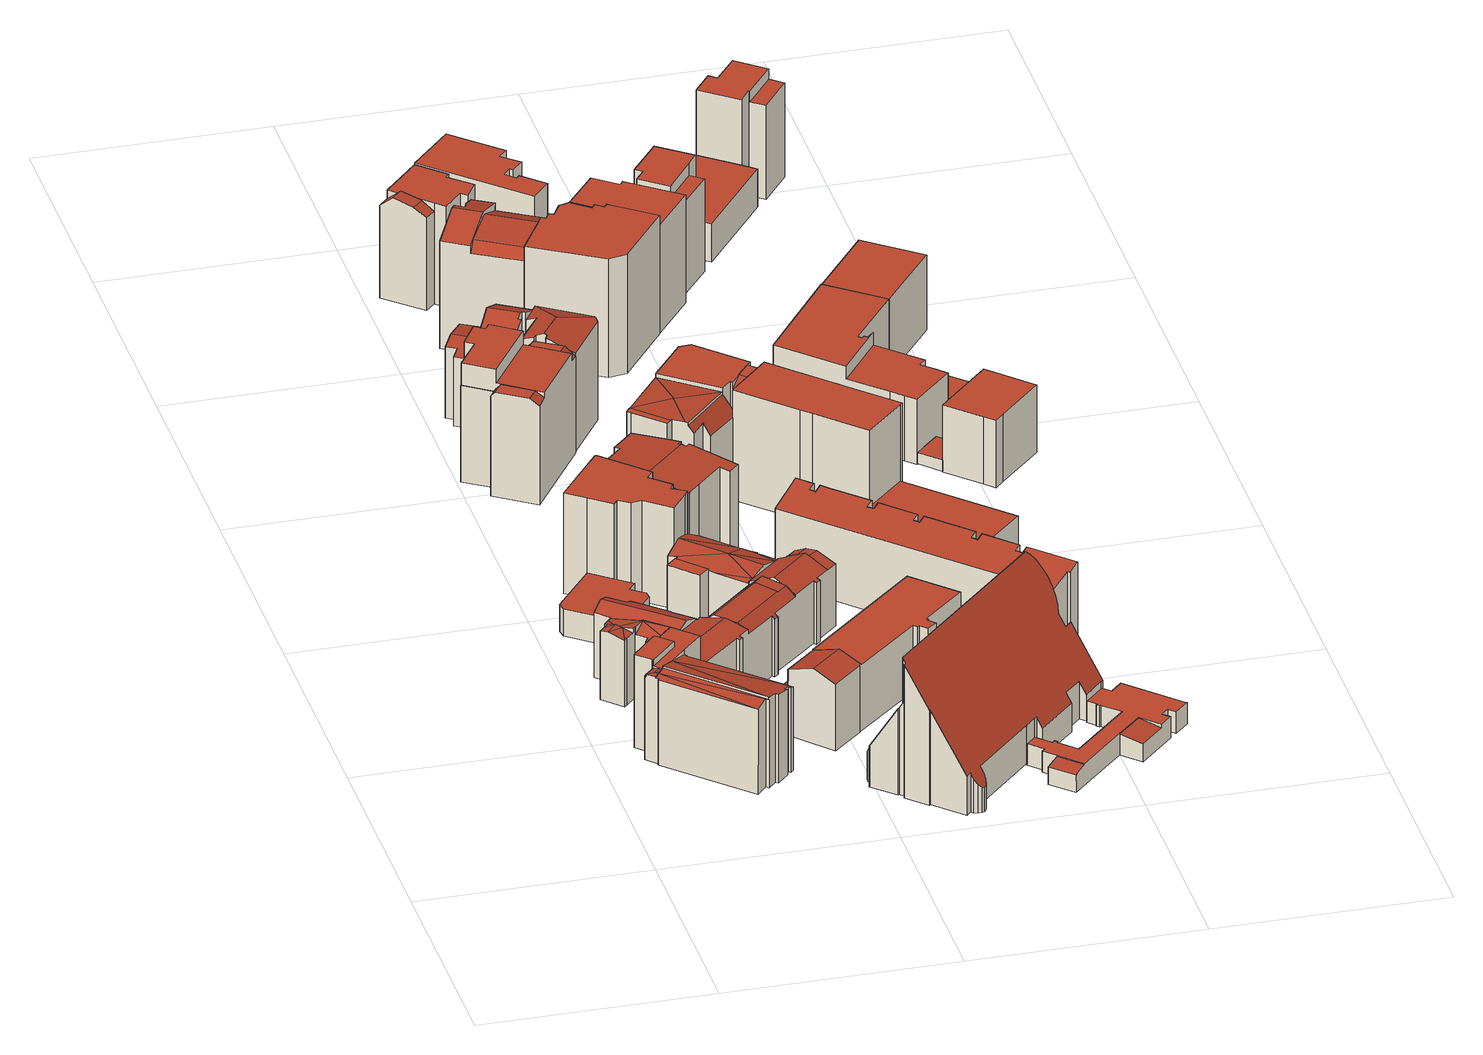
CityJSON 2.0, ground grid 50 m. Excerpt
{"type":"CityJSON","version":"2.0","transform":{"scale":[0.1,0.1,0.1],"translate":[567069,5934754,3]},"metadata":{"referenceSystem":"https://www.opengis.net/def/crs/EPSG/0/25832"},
"CityObjects":{
"building1":{"type":"Building","attributes":{"Gemeindeschluessel":"02000000","Geometrietyp2DReferenz":"3000","function":"31001_3040","roofType":"2100","measuredHeight":21.44,"storeysAboveGround":5},"geometry":[{"type":"MultiSurface","lod":"2","boundaries":[[[0,1,2,3,4,5,6]],[[7,8,9,10,11]],[[12,13,8,7]],[[14,15,16,17,13,18]],[[19,9,8]],[[13,19,8]],[[17,20,13]],[[20,21,22,23,13]],[[24,25,26,27]],[[28,29,30,31,26]],[[32,21,20]],[[33,34,35,36]],[[37,6,5,38]],[[39,4,3,40]],[[40,3,2,41]],[[42,0,6,37]],[[33,11,10,34]],[[13,12,18]],[[43,16,15,44]],[[44,15,14,45]],[[31,46,26]],[[22,24,27,23]],[[47,30,29,48]],[[49,50,51,52]],[[52,51,53,54]],[[54,53,55,56]],[[56,55,57,58]],[[59,32,20,60]],[[61,62,63,64]],[[49,52,54,56,58,59,60,43,44,45,65,42,37,38,66,67,68,47,48,61,64]],[[69,26,46,70,71,72,39,40,41]],[[69,41,2,1,35,34,10,9,19]],[[65,45,14,18,12,7,11,33,36]],[[59,58,57,25,24,22,21,32]],[[62,61,48,29,28]],[[50,49,64,63]],[[72,71,67,66]],[[23,27,26,69,19,13]],[[47,68,70,46,31,30]],[[71,70,68,67]],[[43,60,20,17,16]],[[42,65,36,35,1,0]],[[66,38,5,4,39,72]],[[50,63,62,28,26,25,57,55,53,51]]],"semantics":{"surfaces":[{"type":"RoofSurface"},{"type":"WallSurface"},{"type":"GroundSurface"}],"values":[0,0,0,0,0,0,0,0,0,0,0,0,1,1,1,1,1,1,1,1,1,1,1,1,1,1,1,1,1,2,0,1,1,1,1,1,1,1,1,1,1,1,1,0]}}]},
"building2":{"type":"Building","attributes":{"Gemeindeschluessel":"02000000","Geometrietyp2DReferenz":"3000","function":"31001_2010","roofType":"1000","measuredHeight":6.2,"storeysAboveGround":1},"geometry":[{"type":"MultiSurface","lod":"2","boundaries":[[[73,74,75,76]],[[77,78,79,80]],[[81,82,83,84]],[[83,82,85,79,78,86,75,74]],[[73,76,87,77,80,88,81,84]],[[81,88,85,82]],[[88,80,79,85]],[[77,87,86,78]],[[73,84,83,74]],[[87,76,75,86]]],"semantics":{"surfaces":[{"type":"WallSurface"},{"type":"RoofSurface"},{"type":"GroundSurface"}],"values":[0,0,0,1,2,0,0,0,0,0]}}]},
"building3":{"type":"Building","attributes":{"Gemeindeschluessel":"02000000","Geometrietyp2DReferenz":"3000","function":"31001_1120","roofType":"1000","measuredHeight":23.18,"storeysAboveGround":5},"geometry":[{"type":"MultiSurface","lod":"2","boundaries":[[[89,90,91,92]],[[92,91,93,94]],[[95,96,97,98]],[[98,97,99,100]],[[100,99,101,102]],[[102,101,103,104]],[[105,106,107,108]],[[108,107,109,110]],[[110,109,111,112]],[[112,111,113,114]],[[114,113,115,116]],[[116,115,117,118]],[[103,101,99,97,96,119,120,117,115,113,111,109,107,106,93,91,90]],[[95,98,100,102,104,89,92,94,105,108,110,112,114,116,118,121,122]],[[105,94,93,106]],[[95,122,119,96]],[[122,121,120,119]],[[121,118,117,120]],[[89,104,103,90]]],"semantics":{"surfaces":[{"type":"WallSurface"},{"type":"RoofSurface"},{"type":"GroundSurface"}],"values":[0,0,0,0,0,0,0,0,0,0,0,0,1,2,0,0,0,0,0]}}]},
"building4":{"type":"Building","attributes":{"Gemeindeschluessel":"02000000","Geometrietyp2DReferenz":"3000","function":"31001_1010","roofType":"3100","measuredHeight":16.74,"storeysAboveGround":4},"geometry":[{"type":"MultiSurface","lod":"2","boundaries":[[[123,124,125,126,127]],[[124,128,125]],[[129,124,123]],[[130,129,123]],[[131,132,133,134,135]],[[133,136,137,134]],[[138,139,129,130]],[[140,141,142,143,144,145,146,147]],[[148,142,141,149]],[[150,151,146]],[[145,150,146]],[[152,145,144]],[[153,154,155,156]],[[157,158,159,160,161,162]],[[163,164,165,166,167]],[[168,169,170,161,160,171]],[[164,172,173,174,165]],[[173,175,176,177,174]],[[178,179,180]],[[181,182,183,184,157]],[[185,186,172,164]],[[187,185,164]],[[179,187,164]],[[188,189,190,191,192,193,185,179,194,183]],[[195,196,197,188,182,181,162]],[[185,198,199,200,201,186]],[[202,203,204,205,206,207,208,190,189,197]],[[209,210,211,212]],[[213,214,210,209]],[[215,216,214,213]],[[217,127,126,218]],[[219,132,131,220]],[[220,131,135,221]],[[222,138,130,223]],[[146,224,147]],[[139,225,129]],[[226,227,228,229]],[[230,148,149,231]],[[146,151,136]],[[232,150,145]],[[233,234,235,236]],[[152,237,145]],[[238,239,240,241]],[[242,232,243]],[[158,244,159]],[[245,246,247]],[[248,249,250,251]],[[251,250,252,253]],[[253,252,254,255]],[[256,155,154,257]],[[258,153,156,259]],[[260,167,166,261]],[[262,177,176,263]],[[263,176,175,264]],[[265,266,267,268]],[[268,267,269,270]],[[270,269,271,272]],[[178,194,179]],[[185,193,198]],[[183,194,184]],[[273,186,201,274]],[[274,201,200,275]],[[275,200,199,276]],[[277,207,206,278]],[[278,206,205,279]],[[279,205,204,280]],[[281,203,202]],[[282,283,244,158,157,184,194,178,284]],[[213,209,212,191,190,208,215]],[[277,278,279,280,265,268,270,272,248,251,253,255,238,241,285,286,287,230,231,288,289,222,223,217,218,219,220,221,290,291,292,226,229,233,236,282,284,293,258,259,294,260,261,262,263,264,273,274,275,276,295,296,297]],[[298,299,242,243,300,301,302]],[[228,227,303,301,300,304,235,234]],[[305,224,146,136,133,129,225]],[[306,307,171,159,244,283,308,243,232,145,237,309,310]],[[254,252,250,249,246,245,168,307,306,240,239]],[[219,218,126,125,128,132]],[[217,223,130,123,127]],[[290,221,135,134,137,299,298]],[[305,225,139,138,222,289]],[[287,286,309,237,152,144,143]],[[306,310,285,241,240]],[[254,239,238,255]],[[195,162,161,170]],[[262,261,166,165,174,177]],[[311,293,284,178,180]],[[273,264,175,173,172,186]],[[266,265,280,204,203,281]],[[297,296,211,210,214,216]],[[277,297,216,215,208,207]],[[202,197,196]],[[188,197,189]],[[296,295,192,191,212,211]],[[295,276,199,198,193,192]],[[179,185,187]],[[157,162,181]],[[188,183,182]],[[168,245,169]],[[260,294,312,163,167]],[[159,171,160]],[[258,293,311,257,154,153]],[[294,259,156,155,256,312]],[[248,272,271,247,246,249]],[[168,171,307]],[[282,236,235,304,308,283]],[[310,309,286,285]],[[243,308,304,300]],[[288,231,149,141,140]],[[230,287,143,142,148]],[[228,234,233,229]],[[289,288,140,147,224,305]],[[303,227,226,292]],[[242,299,137,136,151,150,232]],[[124,129,133,132,128]],[[298,302,291,290]],[[292,291,302,301,303]],[[266,281,202,196,195,170,169,245,247,271,269,267]],[[311,180,179,164,163,312,256,257]]],"semantics":{"surfaces":[{"type":"RoofSurface"},{"type":"WallSurface"},{"type":"GroundSurface"}],"values":[0,0,0,0,0,0,0,0,0,0,0,0,0,0,0,0,0,0,0,0,0,0,0,0,0,0,0,0,0,0,1,1,1,1,1,1,1,1,1,1,1,1,1,1,1,1,1,1,1,1,1,1,1,1,1,1,1,1,1,1,1,1,1,1,1,1,1,1,1,2,0,0,0,0,0,1,1,1,1,1,1,1,1,1,1,1,1,1,1,1,1,1,1,1,1,1,1,1,1,1,1,1,1,1,1,1,1,1,1,1,1,1,1,1,1,0,0]}}]},
"building5":{"type":"Building","attributes":{"Gemeindeschluessel":"02000000","Geometrietyp2DReferenz":"3000","function":"31001_1120","roofType":"1000","measuredHeight":27.05,"storeysAboveGround":5},"geometry":[{"type":"MultiSurface","lod":"2","boundaries":[[[313,314,315,316,317,318,319,320,321]],[[322,323,324,325,326]],[[327,328,323,322]],[[329,330,331,332,333]],[[334,335,328,327]],[[336,337,338,339]],[[337,336,331,340,341]],[[342,343,340,331]],[[344,345,346,347]],[[339,338,348,349,350]],[[351,320,319,352]],[[352,319,318,353]],[[353,318,317,354]],[[354,317,316,355]],[[355,316,315,356]],[[332,314,313,333]],[[357,326,325,358]],[[344,325,324,345]],[[331,330,342]],[[359,349,348,360]],[[329,333,313,321,346,345,324,323,328,335]],[[361,357,358,362,351,352,353,354,355,356,359,360,363,364]],[[332,331,336,339,350,315,314]],[[357,361,334,327,322,326]],[[361,364,343,342,330,329,335,334]],[[363,360,348,338,337,341]],[[364,363,341,340,343]],[[362,358,325,344,347]],[[359,356,315,350,349]],[[351,362,347,346,321,320]]],"semantics":{"surfaces":[{"type":"RoofSurface"},{"type":"WallSurface"},{"type":"GroundSurface"}],"values":[0,0,0,0,0,0,0,0,0,0,1,1,1,1,1,1,1,1,1,1,1,2,1,1,1,1,1,1,1,1]}}]},
"building6":{"type":"Building","attributes":{"Gemeindeschluessel":"02000000","Geometrietyp2DReferenz":"3000","function":"31001_1120","roofType":"3100","measuredHeight":17.06,"storeysAboveGround":3},"geometry":[{"type":"MultiSurface","lod":"2","boundaries":[[[365,366,367,368,369,370,371,372]],[[370,373,374,371]],[[375,369,368,376]],[[376,368,367,377]],[[377,367,366,378]],[[378,366,365,379]],[[379,365,372,380]],[[381,374,373,382]],[[382,373,370,369,375]],[[380,372,371,374,381]],[[380,381,382,375,376,377,378,379]]],"semantics":{"surfaces":[{"type":"RoofSurface"},{"type":"WallSurface"},{"type":"GroundSurface"}],"values":[0,0,1,1,1,1,1,1,1,1,2]}}]},
"building7":{"type":"Building","attributes":{"Gemeindeschluessel":"02000000","Geometrietyp2DReferenz":"3000","function":"31001_1120","roofType":"3100","measuredHeight":24.82,"storeysAboveGround":4},"geometry":[{"type":"MultiSurface","lod":"2","boundaries":[[[383,384,385,386]],[[387,388,389,390]],[[390,389,391,392]],[[392,391,384,383]],[[393,394,395,396]],[[396,395,397,398]],[[387,390,392,383,386,399,393,396,398]],[[400,401,399,386,385]],[[394,393,399,401]],[[387,398,397,402,388]],[[402,397,395,394,401,400]],[[402,400,385,384,391,389,388]]],"semantics":{"surfaces":[{"type":"WallSurface"},{"type":"GroundSurface"},{"type":"RoofSurface"}],"values":[0,0,0,0,0,0,1,0,0,0,2,2]}}]},
"building8":{"type":"Building","attributes":{"Gemeindeschluessel":"02000000","Geometrietyp2DReferenz":"3000","function":"31001_1120","roofType":"3100","measuredHeight":20.89,"storeysAboveGround":4},"geometry":[{"type":"MultiSurface","lod":"2","boundaries":[[[403,404,405,406,407,408,409,410,411,412,413]],[[414,415,416,417]],[[417,416,418,419]],[[419,418,420,421]],[[421,420,422,423]],[[423,422,424,425]],[[426,411,410,427]],[[427,410,409,428]],[[428,409,408,429]],[[429,408,407,430]],[[430,407,406,431]],[[431,406,405,432]],[[432,405,404,433]],[[433,404,403,434]],[[435,436,414,417,419,421,423,425,426,427,428,429,430,431,432,433,434]],[[437,435,434,403,413]],[[426,425,424,412,411]],[[415,414,436,438]],[[438,436,435,437]],[[438,437,413,412,424,422,420,418,416,415]]],"semantics":{"surfaces":[{"type":"RoofSurface"},{"type":"WallSurface"},{"type":"GroundSurface"}],"values":[0,1,1,1,1,1,1,1,1,1,1,1,1,1,2,1,1,1,1,0]}}]},
"building9":{"type":"Building","attributes":{"Gemeindeschluessel":"02000000","Geometrietyp2DReferenz":"3000","function":"31001_3040","roofType":"1000","measuredHeight":17.19,"storeysAboveGround":4},"geometry":[{"type":"MultiSurface","lod":"2","boundaries":[[[439,440,441,442]],[[443,444,445,446,447,448]],[[449,450,451,452,444,443]],[[453,442,441,454]],[[439,448,447,440]],[[455,451,450,456]],[[456,450,449,457]],[[458,459,460,461]],[[461,460,462,463]],[[463,462,464,465]],[[465,464,466,467]],[[468,469,470,471]],[[471,470,472,473]],[[445,474,446]],[[475,476,477,478]],[[475,478,468,471,473,455,456,457,453,454,479,458,461,463,465,467]],[[453,457,449,443,448,439,442]],[[469,468,478,477]],[[476,475,467,466]],[[455,473,472,480,452,451]],[[445,444,452,480]],[[458,479,446,474,459]],[[479,454,441,440,447,446]],[[445,480,472,470,469,477,476,466,464,462,460,459,474]]],"semantics":{"surfaces":[{"type":"RoofSurface"},{"type":"WallSurface"},{"type":"GroundSurface"}],"values":[0,0,0,1,1,1,1,1,1,1,1,1,1,1,1,2,1,1,1,1,1,1,1,0]}}]},
"building10":{"type":"Building","attributes":{"Gemeindeschluessel":"02000000","Geometrietyp2DReferenz":"3000","function":"31001_1120","roofType":"3200","measuredHeight":25.11,"storeysAboveGround":5},"geometry":[{"type":"MultiSurface","lod":"2","boundaries":[[[481,482,483,484,485,486,487,488]],[[484,489,490,485]],[[491,488,487,492]],[[492,487,486,493]],[[493,486,485,494]],[[495,482,481,496]],[[496,481,488,491]],[[497,498,499,500]],[[494,485,490,501]],[[502,497,500,495,496,491,492,493,494,501,503]],[[498,497,502,504]],[[504,502,503,505]],[[503,501,490,489,505]],[[495,500,499,483,482]],[[504,505,489,484,483,499,498]]],"semantics":{"surfaces":[{"type":"RoofSurface"},{"type":"WallSurface"},{"type":"GroundSurface"}],"values":[0,0,1,1,1,1,1,1,1,2,1,1,1,1,0]}}]},
"building11":{"type":"Building","attributes":{"Gemeindeschluessel":"02000000","Geometrietyp2DReferenz":"3000","function":"31001_1120","roofType":"1000","measuredHeight":23.7,"storeysAboveGround":6},"geometry":[{"type":"MultiSurface","lod":"2","boundaries":[[[506,507,508,509,510]],[[511,512,513,507,506]],[[514,515,512,511]],[[516,517,518,519]],[[519,518,520,521]],[[515,522,523,512]],[[512,523,513]],[[508,524,509]],[[525,515,514,526]],[[527,528,529,530]],[[530,529,531,532]],[[533,525,526,534,516,519,521,527,530,532]],[[513,523,522,535,531,529,528,520,518,517,524,508]],[[534,526,514,511,506,510]],[[531,535,533,532]],[[535,522,515,525,533]],[[520,528,527,521]],[[513,508,507]],[[516,534,510,509,524,517]]],"semantics":{"surfaces":[{"type":"RoofSurface"},{"type":"WallSurface"},{"type":"GroundSurface"}],"values":[0,0,0,1,1,1,1,1,1,1,1,2,0,1,1,1,1,1,1]}}]},
"building12":{"type":"Building","attributes":{"Gemeindeschluessel":"02000000","Geometrietyp2DReferenz":"3000","function":"31001_1120","roofType":"3200","measuredHeight":23.58,"storeysAboveGround":6},"geometry":[{"type":"MultiSurface","lod":"2","boundaries":[[[536,537,538,539,540]],[[538,541,542,543,544,539]],[[543,545,546,544]],[[545,547,546]],[[542,548,547,545,543]],[[549,550,551,552,553,554,555,556]],[[557,558,559,560]],[[561,537,536,562]],[[562,536,540,563]],[[552,547,548,553]],[[560,550,549,557]],[[564,556,555,565]],[[565,555,554,566]],[[567,559,558,568]],[[564,565,566,569,561,562,563,570,571,567,568]],[[570,563,540,539,544,546]],[[569,566,554,553,548,542,541]],[[571,570,546,547,552,551]],[[564,568,558,557,549,556]],[[567,571,551,550,560,559]],[[561,569,541,538,537]]],"semantics":{"surfaces":[{"type":"RoofSurface"},{"type":"WallSurface"},{"type":"GroundSurface"}],"values":[0,0,0,0,0,0,0,1,1,1,1,1,1,1,2,1,1,1,1,1,1]}}]},
"building13":{"type":"Building","attributes":{"name":"St.-Marien-Kirche","Gemeindeschluessel":"02000000","Geometrietyp2DReferenz":"3000","function":"31001_3040","roofType":"2100","measuredHeight":31.61,"storeysAboveGround":3},"geometry":[{"type":"MultiSurface","lod":"2","boundaries":[[[572,573,574,575,576,577,578,579,580,581,582,583,584,585,586,587,588,589]],[[590,591,592,593,594,595,596,597,598,575,574]],[[599,600,601,602,603,604,605,606,607,608,609,610,611,612,613,614,615,616,617,618,619,620,621,622,623,624,625,626,627,628,629,630,631,632,633,634]],[[597,596,635]],[[636,589,588,637]],[[637,588,587,638]],[[638,587,586,639]],[[639,586,585,640]],[[640,585,584,641]],[[641,584,583,642]],[[642,583,582,643]],[[643,582,581,644]],[[644,581,580,645]],[[645,580,579,646]],[[646,579,578,647]],[[647,578,577,648]],[[648,577,576,649]],[[650,573,572,651]],[[651,572,589,636]],[[652,595,594,653]],[[653,594,593,654]],[[654,593,592,655]],[[590,634,633,591]],[[656,632,631,657]],[[657,631,630,658]],[[658,630,629,659]],[[659,629,628,660]],[[660,628,627,661]],[[661,627,626,662]],[[662,626,625,663]],[[663,625,624,664]],[[664,624,623,665]],[[665,623,622,666]],[[666,622,621,667]],[[667,621,620,668]],[[668,620,619,669]],[[669,619,618,670]],[[670,618,617,671]],[[671,617,616,672]],[[672,616,615,673]],[[673,615,614,674]],[[674,614,613,675]],[[675,613,612,676]],[[676,612,611,677]],[[677,611,610,678]],[[678,610,609,679]],[[679,609,608,680]],[[680,608,607,681]],[[681,607,606,682]],[[682,606,605,683]],[[683,605,604,684]],[[684,604,603,685]],[[685,603,602,686]],[[686,602,601,687]],[[687,601,600,688]],[[688,600,599,689]],[[650,651,636,637,638,639,640,641,642,643,644,645,646,647,648,649,690,691,652,653,654,655,656,657,658,659,660,661,662,663,664,665,666,667,668,669,670,671,672,673,674,675,676,677,678,679,680,681,682,683,684,685,686,687,688,689]],[[650,689,599,634,590,574,573]],[[656,655,592,591,633,632]],[[652,691,635,596,595]],[[691,690,598,597,635]],[[690,649,576,575,598]]],"semantics":{"surfaces":[{"type":"RoofSurface"},{"type":"WallSurface"},{"type":"GroundSurface"}],"values":[0,0,0,0,1,1,1,1,1,1,1,1,1,1,1,1,1,1,1,1,1,1,1,1,1,1,1,1,1,1,1,1,1,1,1,1,1,1,1,1,1,1,1,1,1,1,1,1,1,1,1,1,1,1,1,1,2,1,1,1,1,1]}}]},
"building14":{"type":"Building","attributes":{"Gemeindeschluessel":"02000000","Geometrietyp2DReferenz":"3000","function":"31001_1120","roofType":"3100","measuredHeight":27.51,"storeysAboveGround":6},"geometry":[{"type":"MultiSurface","lod":"2","boundaries":[[[692,693,694,695,696,697]],[[698,699,698,700,701,702,703,704,694,693]],[[705,706,707,697,708]],[[692,707,706,709,710]],[[711,712,713,714]],[[709,715,716,717,710]],[[697,696,708]],[[718,704,703,719]],[[719,703,702,720]],[[720,702,701,721]],[[714,700,698,711]],[[722,713,712,723]],[[724,716,715,725]],[[726,727,718,719,720,721,722,723,728,724,725]],[[692,710,717,698,693]],[[726,725,715,709,706,705]],[[692,697,707]],[[724,728,699,698,717,716]],[[728,723,712,711,698,699]],[[722,721,701,700,714,713]],[[727,726,705,708,696,695]],[[718,727,695,694,704]]],"semantics":{"surfaces":[{"type":"RoofSurface"},{"type":"WallSurface"},{"type":"GroundSurface"}],"values":[0,0,0,0,0,0,1,1,1,1,1,1,1,2,1,1,1,1,1,1,1,1]}}]},
"building15":{"type":"Building","attributes":{"Gemeindeschluessel":"02000000","Geometrietyp2DReferenz":"3000","function":"31001_1120","roofType":"1000","measuredHeight":24.28,"storeysAboveGround":6},"geometry":[{"type":"MultiSurface","lod":"2","boundaries":[[[729,730,731,732,733]],[[730,734,735,731]],[[734,736,737,738,735]],[[739,740,741,742]],[[743,744,745,746]],[[737,747,738]],[[732,748,733]],[[749,750,739,742,743,746,751]],[[732,731,735,738]],[[749,751,736,734,730,729]],[[750,749,729,733,748,752]],[[751,746,745,747,737,736]],[[740,739,750,752]],[[744,743,742,741]],[[744,741,740,752,748,732,738,747,745]]],"semantics":{"surfaces":[{"type":"RoofSurface"},{"type":"WallSurface"},{"type":"GroundSurface"}],"values":[0,0,0,1,1,1,1,2,1,1,1,1,1,1,0]}}]},
"building16":{"type":"Building","attributes":{"Gemeindeschluessel":"02000000","Geometrietyp2DReferenz":"3000","function":"31001_1120","roofType":"1000","measuredHeight":23.54,"storeysAboveGround":6},"geometry":[{"type":"MultiSurface","lod":"2","boundaries":[[[753,754,755,756]],[[756,755,757,758]],[[759,760,761,762]],[[762,761,763,764]],[[764,763,765,766]],[[767,768,769,770]],[[766,765,771,516]],[[753,756,758,767,770,772,773,759,762,764,766,516]],[[774,775,769,768,757,755,754,771,765,763,761,760]],[[771,754,753,516]],[[769,775,772,770]],[[774,760,759,773]],[[775,774,773,772]],[[757,768,767,758]]],"semantics":{"surfaces":[{"type":"WallSurface"},{"type":"GroundSurface"},{"type":"RoofSurface"}],"values":[0,0,0,0,0,0,0,1,2,0,0,0,0,0]}}]},
"building17":{"type":"Building","attributes":{"Gemeindeschluessel":"02000000","Geometrietyp2DReferenz":"3000","function":"31001_1120","roofType":"1000","measuredHeight":27.23,"storeysAboveGround":6},"geometry":[{"type":"MultiSurface","lod":"2","boundaries":[[[776,777,778,779]],[[779,778,780,781]],[[781,780,782,783]],[[783,782,784,785]],[[785,784,786,787]],[[787,786,788,789]],[[789,788,790,791]],[[791,790,792,793]],[[793,792,794,795]],[[795,794,796,797]],[[798,799,800,801]],[[800,799,802,796,794,792,790,788,786,784,782,780,778,777,803]],[[798,801,804,776,779,781,783,785,787,789,791,793,795,797,805]],[[804,801,800,803]],[[798,805,802,799]],[[805,797,796,802]],[[776,804,803,777]]],"semantics":{"surfaces":[{"type":"WallSurface"},{"type":"RoofSurface"},{"type":"GroundSurface"}],"values":[0,0,0,0,0,0,0,0,0,0,0,1,2,0,0,0,0]}}]},
"building18":{"type":"Building","attributes":{"Gemeindeschluessel":"02000000","Geometrietyp2DReferenz":"3000","function":"31001_1010","roofType":"2100","measuredHeight":19.68,"storeysAboveGround":4},"geometry":[{"type":"MultiSurface","lod":"2","boundaries":[[[806,807,808,809]],[[809,808,810,811]],[[811,810,812,813]],[[813,812,814,815]],[[815,814,816,817]],[[817,816,818,819]],[[819,818,820,821]],[[821,820,822,823]],[[823,822,824,825]],[[825,824,826,827]],[[827,826,828,829]],[[829,828,830,831]],[[831,830,832,833]],[[833,832,834,835]],[[835,834,836,837]],[[837,836,838,839]],[[839,838,840,841]],[[841,840,842,843]],[[843,842,844,845]],[[845,844,846,847]],[[847,846,848,849]],[[850,851,852,853]],[[853,852,854,855]],[[856,857,851,850]],[[854,852,851,857,848,846,844,842,840,838,836,834,832,830,828,826,824,822,820,818,816,814,812,810,808,807,858]],[[859,806,809,811,813,815,817,819,821,823,825,827,829,831,833,835,837,839,841,843,845,847,849,856,850,853,855]],[[859,855,854,858]],[[856,849,848,857]],[[806,859,858,807]]],"semantics":{"surfaces":[{"type":"WallSurface"},{"type":"RoofSurface"},{"type":"GroundSurface"}],"values":[0,0,0,0,0,0,0,0,0,0,0,0,0,0,0,0,0,0,0,0,0,0,0,0,1,2,0,0,0]}}]},
"building19":{"type":"Building","attributes":{"Gemeindeschluessel":"02000000","Geometrietyp2DReferenz":"3000","function":"31001_3040","roofType":"1000","measuredHeight":4.86,"storeysAboveGround":1},"geometry":[{"type":"MultiSurface","lod":"2","boundaries":[[[860,861,862,863]],[[864,865,866,867]],[[868,869,870,871]],[[872,873,874,875]],[[875,874,876,877]],[[877,876,878,879]],[[880,881,882,883]],[[884,860,863,885]],[[861,886,887,862]],[[888,889,890,891]],[[892,893,894,895]],[[895,894,896,897]],[[897,896,898,899]],[[899,898,900,901]],[[866,902,903,867]],[[904,905,906,907]],[[907,906,908,909]],[[909,908,910,911]],[[911,910,912,913]],[[913,912,914,915]],[[865,916,902,866]],[[917,903,886,861,860,884]],[[918,919,920,921]],[[922,917,884,885,923,880,883,868,871,872,875,877,879,920,919,892,895,897,899,901,924,888,891,904,907,909,911,913,915]],[[882,881,887,886,903,902,916,914,912,910,908,906,905,890,889,925,900,898,896,894,893,918,921,878,876,874,873,870,869]],[[890,905,904,891]],[[922,915,914,916,865,864]],[[917,922,864,867,903]],[[918,893,892,919]],[[925,889,888,924]],[[900,925,924,901]],[[923,885,863,862,887]],[[887,881,880,923]],[[878,921,920,879]],[[882,869,868,883]],[[870,873,872,871]]],"semantics":{"surfaces":[{"type":"RoofSurface"},{"type":"WallSurface"},{"type":"GroundSurface"}],"values":[0,0,1,1,1,1,1,1,1,1,1,1,1,1,1,1,1,1,1,1,1,1,1,2,0,1,1,1,1,1,1,1,1,1,1,1]}}]},
"building20":{"type":"Building","attributes":{"Gemeindeschluessel":"02000000","Geometrietyp2DReferenz":"3000","function":"31001_1010","roofType":"1000","measuredHeight":25.2,"storeysAboveGround":5},"geometry":[{"type":"MultiSurface","lod":"2","boundaries":[[[926,927,928,929,930,931,932,933,934,935,936]],[[937,938,939,940,941,942,943,944,945,946,947]],[[947,946,927,926]],[[946,945,928,927]],[[945,944,929,928]],[[944,943,930,929]],[[943,942,931,930]],[[942,941,932,931]],[[941,940,933,932]],[[940,939,934,933]],[[939,938,935,934]],[[938,937,936,935]],[[937,947,926,936]]],"semantics":{"surfaces":[{"type":"GroundSurface"},{"type":"RoofSurface"},{"type":"WallSurface"}],"values":[0,1,2,2,2,2,2,2,2,2,2,2,2]}}]},
"building21":{"type":"Building","attributes":{"Gemeindeschluessel":"02000000","Geometrietyp2DReferenz":"3000","function":"31001_3210","roofType":"1000","measuredHeight":7.66,"storeysAboveGround":1},"geometry":[{"type":"MultiSurface","lod":"2","boundaries":[[[948,949,950,951]],[[952,953,951,950]],[[952,954,955,953]],[[956,957,955,954]],[[958,957,956,959]],[[960,961,958,959]],[[960,962,963,961]],[[964,965,963,962]],[[964,966,967,965]],[[967,966,949,948]],[[950,949,966,964,962,960,959,956,954,952]],[[948,951,953,955,957,958,961,963,965,967]]],"semantics":{"surfaces":[{"type":"WallSurface"},{"type":"GroundSurface"},{"type":"RoofSurface"}],"values":[0,0,0,0,0,0,0,0,0,0,1,2]}}]},
"building22":{"type":"Building","attributes":{"Gemeindeschluessel":"02000000","Geometrietyp2DReferenz":"3000","function":"31001_1120","roofType":"1000","measuredHeight":24.75,"storeysAboveGround":6},"geometry":[{"type":"MultiSurface","lod":"2","boundaries":[[[968,969,970,971,972,973,974,975,976]],[[977,978,979,980,981,982,983,984,985]],[[977,976,975,978]],[[978,975,974,979]],[[979,974,973,980]],[[980,973,972,981]],[[981,972,971,982]],[[982,971,970,983]],[[983,970,969,984]],[[984,969,968,985]],[[985,968,976,977]]],"semantics":{"surfaces":[{"type":"RoofSurface"},{"type":"GroundSurface"},{"type":"WallSurface"}],"values":[0,1,2,2,2,2,2,2,2,2,2]}}]},
"building23":{"type":"Building","attributes":{"Gemeindeschluessel":"02000000","Geometrietyp2DReferenz":"3000","function":"31001_1120","roofType":"1000","measuredHeight":23.8,"storeysAboveGround":8},"geometry":[{"type":"MultiSurface","lod":"2","boundaries":[[[986,987,988,989]],[[990,991,992,993]],[[993,992,994,995]],[[995,994,996,997]],[[988,998,999,989]],[[1000,1001,1002,1003]],[[1004,987,986,1005]],[[990,993,995,997,1000,1003,1006,1004,1005]],[[990,1005,986,989,999,991]],[[1004,1006,998,988,987]],[[998,1006,1003,1002]],[[1001,1000,997,996]],[[1001,996,994,992,991,999,998,1002]]],"semantics":{"surfaces":[{"type":"RoofSurface"},{"type":"WallSurface"},{"type":"GroundSurface"}],"values":[0,1,1,1,1,1,1,2,1,1,1,1,0]}}]},
"building24":{"type":"Building","attributes":{"Gemeindeschluessel":"02000000","Geometrietyp2DReferenz":"3000","function":"31001_1120","roofType":"1000","measuredHeight":17.7,"storeysAboveGround":6},"geometry":[{"type":"MultiSurface","lod":"2","boundaries":[[[1007,1008,1009,1010,1011,1012,1013,1014,1015,1016]],[[1017,1018,1019,1020]],[[1020,1019,1021,1022]],[[1022,1021,1023,1024]],[[1024,1023,1025,1012,1026]],[[1012,1025,1027,1013]],[[1028,1029,1030,1031]],[[1026,1012,1011,1032]],[[1032,1011,1010,1033]],[[1033,1010,1009,1034]],[[1034,1009,1008,1035]],[[1035,1008,1007,1036]],[[1037,1016,1015,1038]],[[1038,1015,1014,1039]],[[1037,1038,1039,1040,1028,1031,1017,1020,1022,1024,1026,1032,1033,1034,1035,1036]],[[1037,1036,1007,1016]],[[1040,1039,1014,1013,1027,1041]],[[1018,1017,1031,1030]],[[1029,1028,1040,1041]],[[1029,1041,1027,1025,1023,1021,1019,1018,1030]]],"semantics":{"surfaces":[{"type":"RoofSurface"},{"type":"WallSurface"},{"type":"GroundSurface"}],"values":[0,1,1,1,1,1,1,1,1,1,1,1,1,1,2,1,1,1,1,0]}}]},
"building25":{"type":"Building","attributes":{"Gemeindeschluessel":"02000000","Geometrietyp2DReferenz":"3000","function":"31001_2460","roofType":"1000","measuredHeight":2.64,"storeysAboveGround":1},"geometry":[{"type":"MultiSurface","lod":"2","boundaries":[[[1042,1043,1044,1045]],[[1046,1047,1048,1049]],[[1046,1045,1044,1047]],[[1047,1044,1043,1048]],[[1048,1043,1042,1049]],[[1049,1042,1045,1046]]],"semantics":{"surfaces":[{"type":"RoofSurface"},{"type":"GroundSurface"},{"type":"WallSurface"}],"values":[0,1,2,2,2,2]}}]},
"building26":{"type":"Building","attributes":{"Gemeindeschluessel":"02000000","Geometrietyp2DReferenz":"3000","function":"31001_2080","roofType":"1000","measuredHeight":8.8,"storeysAboveGround":1},"geometry":[{"type":"MultiSurface","lod":"2","boundaries":[[[1050,1051,1052,1053]],[[1053,1052,1054,1055]],[[1055,1054,1056,1003]],[[1003,1056,1057,1000]],[[1000,1057,1058,1059]],[[1051,1050,1060,1061]],[[1061,1060,1059,1058]],[[1059,1060,1050,1053,1055,1003,1000]],[[1061,1058,1057,1056,1054,1052,1051]]],"semantics":{"surfaces":[{"type":"WallSurface"},{"type":"GroundSurface"},{"type":"RoofSurface"}],"values":[0,0,0,0,0,0,0,1,2]}}]},
"building27":{"type":"Building","attributes":{"Gemeindeschluessel":"02000000","Geometrietyp2DReferenz":"3000","function":"31001_1120","roofType":"1000","measuredHeight":15.33,"storeysAboveGround":5},"geometry":[{"type":"MultiSurface","lod":"2","boundaries":[[[1062,1063,1064,1065,1066,1067]],[[1068,1069,1070,1071,1072,1073]],[[1068,1067,1066,1069]],[[1069,1066,1065,1070]],[[1070,1065,1064,1071]],[[1071,1064,1063,1072]],[[1072,1063,1062,1073]],[[1068,1073,1062,1067]]],"semantics":{"surfaces":[{"type":"RoofSurface"},{"type":"GroundSurface"},{"type":"WallSurface"}],"values":[0,1,2,2,2,2,2,2]}}]},
"building28":{"type":"Building","attributes":{"Gemeindeschluessel":"02000000","Geometrietyp2DReferenz":"3000","function":"31001_1120","roofType":"1000","measuredHeight":17.29,"storeysAboveGround":6},"geometry":[{"type":"MultiSurface","lod":"2","boundaries":[[[1074,1075,1076,1077]],[[1078,1079,1080,1081]],[[1079,1076,1075,1080]],[[1080,1075,1074,1081]],[[1078,1077,1076,1079]],[[1078,1081,1074,1077]]],"semantics":{"surfaces":[{"type":"RoofSurface"},{"type":"GroundSurface"},{"type":"WallSurface"}],"values":[0,1,2,2,2,2]}}]},
"building29":{"type":"Building","attributes":{"Gemeindeschluessel":"02000000","Geometrietyp2DReferenz":"3000","function":"31001_2460","roofType":"1000","measuredHeight":3,"storeysAboveGround":1},"geometry":[{"type":"MultiSurface","lod":"2","boundaries":[[[1082,1083,1084,1085]],[[1086,1087,1084,1083,1088]],[[1089,1090,1082,1085,1091]],[[1090,1089,1086,1088]],[[1089,1091,1087,1086]],[[1091,1085,1084,1087]],[[1082,1090,1088,1083]]],"semantics":{"surfaces":[{"type":"WallSurface"},{"type":"RoofSurface"},{"type":"GroundSurface"}],"values":[0,1,2,0,0,0,0]}}]},
"building30":{"type":"Building","attributes":{"Gemeindeschluessel":"02000000","Geometrietyp2DReferenz":"3000","function":"31001_1120","roofType":"1000","measuredHeight":23.94,"storeysAboveGround":7},"geometry":[{"type":"MultiSurface","lod":"2","boundaries":[[[1092,1093,1094,1095]],[[1096,1097,1098,1099]],[[1100,1101,1102,1103]],[[1103,1102,1104,1105]],[[1094,1106,1107,1095]],[[1108,1093,1092,1109]],[[1110,1096,1099,1100,1103,1105,1108,1109]],[[1110,1109,1092,1095,1107,1111]],[[1108,1105,1104,1106,1094,1093]],[[1097,1096,1110,1111]],[[1101,1100,1099,1098]],[[1101,1098,1097,1111,1107,1106,1104,1102]]],"semantics":{"surfaces":[{"type":"RoofSurface"},{"type":"WallSurface"},{"type":"GroundSurface"}],"values":[0,1,1,1,1,1,2,1,1,1,1,0]}}]}
},
"vertices":[
[100,413,236],[100,412,236],[102,410,236],[160,471,236],[128,502,236],[123,498,236],[71,442,236],[83,387,219],[98,390,220],[110,402,220],[102,410,218],[81,389,218],[97,374,219],[106,383,220],[102,368,217],[100,365,216],[262,204,216],[262,205,216],[97,374,217],[117,394,218],[284,227,224],[289,223,224],[289,223,225],[117,394,225],[289,223,230],[290,224,229],[142,419,223],[117,394,230],[336,292,214],[178,447,214],[180,450,213],[176,454,213],[289,222,224],[81,389,213],[102,410,213],[100,412,213],[79,392,213],[71,442,22],[123,498,22],[128,502,223],[160,471,223],[102,410,223],[100,413,22],[262,204,22],[100,365,22],[102,368,22],[176,454,223],[180,450,22],[178,447,22],[342,276,22],[342,276,215],[333,267,217],[333,267,22],[338,263,217],[338,263,22],[312,236,225],[312,236,22],[307,241,225],[307,241,22],[289,222,22],[284,227,22],[352,276,22],[352,276,214],[347,271,215],[347,271,22],[79,392,22],[172,548,22],[221,500,22],[176,455,22],[117,394,223],[176,455,223],[221,500,223],[172,548,223],
[53,928,5],[53,928,67],[50,947,67],[50,947,5],[214,989,5],[214,989,67],[198,968,67],[198,968,5],[228,930,5],[228,930,67],[160,844,67],[160,844,5],[227,947,67],[133,1052,67],[133,1052,5],[227,947,5],
[179,1016,8],[179,1016,239],[133,1052,239],[133,1052,8],[93,1083,239],[93,1083,8],[324,1014,8],[324,1014,239],[290,970,239],[290,970,8],[235,1014,239],[235,1014,8],[212,1010,239],[212,1010,8],[188,1028,239],[188,1028,8],[179,1194,8],[179,1194,239],[191,1209,239],[191,1209,8],[194,1207,239],[194,1207,8],[284,1118,239],[284,1118,8],[272,1103,239],[272,1103,8],[269,1100,239],[269,1100,8],[311,1061,239],[311,1061,8],[332,1029,239],[302,1045,239],[302,1045,8],[332,1029,8],
[71,647,171],[93,671,171],[69,672,167],[63,665,167],[58,660,167],[80,684,167],[103,661,168],[98,620,163],[87,691,161],[80,684,161],[93,671,165],[87,710,159],[77,699,159],[148,669,173],[93,716,159],[103,626,163],[121,644,163],[147,629,156],[145,627,154],[159,617,156],[159,618,156],[160,617,156],[181,602,158],[147,668,173],[127,648,156],[154,612,152],[142,624,152],[202,622,174],[148,669,174],[177,599,156],[312,851,149],[334,871,149],[281,928,149],[259,907,149],[377,782,142],[265,676,144],[282,661,165],[289,655,173],[400,758,173],[400,758,172],[281,938,147],[382,901,160],[301,985,160],[290,970,155],[270,945,146],[319,629,169],[329,621,168],[436,720,168],[302,644,171],[419,937,146],[412,944,146],[302,985,160],[352,1005,146],[336,1012,148],[324,1014,150],[399,803,145],[410,814,149],[345,860,145],[399,759,172],[421,779,172],[410,791,157],[399,803,142],[470,869,149],[435,921,146],[440,841,160],[430,769,171],[439,760,177],[523,838,177],[494,866,158],[491,863,158],[478,876,149],[399,803,149],[437,719,167],[459,739,167],[452,747,168],[478,876,146],[442,913,146],[445,916,145],[437,923,145],[466,732,159],[474,723,153],[522,767,153],[527,762,150],[536,770,150],[531,776,153],[559,801,153],[511,850,168],[532,870,168],[515,887,156],[494,866,157],[528,832,171],[550,852,171],[559,801,152],[581,821,152],[58,660,10],[63,665,10],[80,684,10],[87,691,10],[77,699,10],[103,626,10],[98,620,10],[127,648,173],[121,644,173],[139,766,10],[139,766,162],[150,775,157],[150,775,10],[154,612,10],[142,624,10],[202,622,158],[217,716,10],[217,716,157],[215,710,159],[215,710,10],[177,599,158],[226,495,10],[226,495,160],[221,500,162],[221,500,10],[202,622,156],[206,625,158],[265,676,159],[332,618,165],[346,605,160],[346,605,148],[323,584,10],[323,584,160],[328,579,158],[328,579,10],[320,572,158],[320,572,10],[315,577,160],[315,577,10],[281,928,145],[334,871,145],[312,851,10],[259,907,10],[270,945,10],[290,970,10],[324,1014,10],[336,1012,10],[352,1005,10],[418,672,10],[418,672,148],[423,667,142],[423,667,10],[414,659,142],[414,659,10],[410,664,148],[410,664,10],[435,921,10],[437,923,10],[445,916,10],[442,913,10],[531,776,10],[536,770,10],[527,762,10],[522,767,10],[474,723,148],[259,670,10],[259,670,159],[399,803,10],[161,559,10],[189,588,10],[159,618,10],[147,629,10],[126,649,10],[97,720,10],[68,747,10],[105,793,10],[334,872,10],[287,934,10],[491,863,10],[515,887,10],[581,821,10],[97,720,158],[93,716,156],[232,650,172],[89,774,172],[68,747,159],[105,793,163],[257,672,160],[126,649,173],[190,531,173],[307,639,173],[257,672,158],[189,588,162],[161,559,163],[334,872,145],[287,934,148],
[68,1516,279],[158,1649,279],[144,1659,279],[98,1691,279],[88,1676,279],[67,1691,279],[34,1637,279],[52,1624,279],[8,1558,279],[58,1483,247],[76,1510,247],[68,1516,236],[67,1515,236],[50,1489,236],[117,1441,248],[135,1468,248],[152,1456,248],[242,1590,248],[223,1603,248],[158,1649,248],[68,1516,248],[134,1429,236],[152,1456,236],[169,1642,246],[182,1660,246],[170,1668,229],[158,1649,229],[236,1622,248],[203,1645,247],[242,1590,229],[255,1609,229],[67,1515,229],[68,1516,229],[8,1558,229],[6,1556,229],[161,1675,229],[157,1677,229],[144,1659,229],[52,1624,8],[34,1637,8],[67,1691,8],[88,1676,8],[98,1691,8],[144,1659,8],[50,1489,8],[67,1515,8],[157,1677,8],[161,1675,8],[134,1429,8],[6,1556,8],[203,1645,8],[255,1609,8],
[59,1788,174],[46,1766,169],[87,1742,169],[99,1762,174],[102,1760,174],[122,1795,182],[58,1833,182],[38,1800,174],[155,1851,169],[91,1889,169],[102,1760,11],[99,1762,11],[87,1742,11],[46,1766,11],[59,1788,11],[38,1800,11],[91,1889,11],[155,1851,11],
[88,1736,9],[88,1736,227],[102,1760,240],[102,1760,9],[173,1745,9],[173,1745,250],[179,1741,250],[179,1741,9],[149,1697,226],[149,1697,9],[224,1809,9],[224,1809,226],[192,1760,253],[192,1760,9],[185,1764,253],[185,1764,9],[155,1851,9],[121,1793,257],[155,1851,226],[181,1757,257],
[342,1061,212],[346,1065,212],[372,1091,212],[429,1148,212],[446,1131,209],[468,1152,209],[396,1223,222],[388,1231,223],[380,1224,223],[373,1231,225],[271,1131,225],[257,1269,16],[257,1269,211],[248,1279,209],[248,1279,16],[294,1325,209],[294,1325,16],[353,1266,220],[353,1266,16],[375,1244,223],[375,1244,16],[367,1237,223],[367,1237,16],[380,1224,16],[388,1231,16],[396,1223,16],[468,1152,16],[446,1131,16],[429,1148,16],[372,1091,16],[346,1065,16],[342,1061,16],[194,1207,16],[200,1213,16],[194,1207,211],[200,1213,211],
[377,412,91],[444,473,91],[409,511,91],[342,450,91],[418,366,195],[486,427,195],[446,471,174],[444,473,173],[444,473,172],[377,412,173],[453,327,176],[517,385,176],[516,386,177],[520,390,177],[342,450,23],[409,511,23],[516,386,23],[517,385,23],[453,327,23],[697,704,23],[697,704,174],[783,617,174],[783,617,23],[692,535,174],[692,535,23],[695,532,174],[695,532,23],[692,529,174],[692,529,23],[671,510,23],[671,510,174],[667,506,174],[667,506,23],[659,514,174],[659,514,23],[444,473,174],[706,513,23],[706,513,174],[685,495,174],[685,495,23],[444,473,23],[520,390,174],
[183,1659,255],[188,1666,255],[203,1656,262],[242,1714,262],[224,1809,236],[192,1760,236],[211,1747,245],[161,1675,245],[327,1730,239],[327,1740,236],[161,1675,11],[211,1747,11],[192,1760,11],[224,1809,11],[188,1666,11],[183,1659,11],[203,1645,11],[203,1645,259],[208,1652,259],[208,1652,11],[327,1740,11],[255,1609,11],[328,1717,11],[255,1609,236],[328,1717,236],
[49,2252,257],[70,2275,257],[64,2279,251],[48,2295,232],[27,2273,232],[83,2220,249],[105,2242,249],[99,2248,251],[104,2201,232],[125,2223,232],[126,2378,20],[126,2378,251],[182,2325,251],[182,2325,20],[174,2315,251],[174,2315,20],[125,2223,251],[105,2242,251],[48,2295,251],[125,2223,20],[104,2201,20],[221,2273,20],[221,2273,251],[198,2235,251],[198,2235,20],[185,2247,251],[185,2247,20],[145,2205,20],[27,2273,20],[145,2205,251],
[294,1325,255],[353,1266,255],[364,1277,255],[296,1344,255],[287,1332,255],[365,1279,255],[388,1264,255],[387,1351,259],[297,1345,255],[388,1352,259],[376,1447,255],[489,1359,255],[394,1259,255],[513,1341,209],[491,1359,247],[490,1358,247],[489,1359,249],[394,1259,249],[404,1253,233],[430,1283,236],[443,1271,211],[513,1341,150],[531,1360,150],[511,1379,150],[491,1359,150],[353,1266,23],[294,1325,23],[287,1332,23],[443,1271,23],[430,1283,23],[404,1253,23],[511,1379,23],[531,1360,23],[365,1279,23],[376,1447,23],[490,1358,23],
[526,118,228],[528,120,228],[533,115,240],[752,437,125],[751,437,125],[743,445,106],[663,365,106],[671,357,124],[515,199,124],[509,205,111],[501,207,100],[493,206,93],[487,202,90],[483,195,93],[482,187,100],[484,180,111],[489,174,124],[479,164,124],[534,114,242],[873,454,242],[871,454,240],[862,462,222],[875,475,222],[823,527,105],[790,494,105],[782,481,110],[789,474,125],[539,109,335],[535,105,335],[576,64,247],[578,66,247],[638,7,119],[648,18,119],[653,12,107],[661,10,96],[669,10,88],[675,14,85],[680,21,87],[681,29,94],[679,36,105],[674,42,117],[803,173,118],[824,194,118],[830,200,118],[840,190,96],[920,270,95],[910,280,117],[947,316,116],[959,304,90],[1000,346,91],[1004,350,91],[952,401,203],[938,387,202],[926,399,228],[928,411,239],[927,423,253],[923,434,270],[916,444,288],[906,451,307],[895,456,324],[882,456,338],[873,454,346],[534,114,346],[780,483,105],[479,164,30],[489,174,30],[484,180,30],[482,187,30],[483,195,30],[487,202,30],[493,206,30],[501,207,30],[509,205,30],[515,199,30],[671,357,30],[663,365,30],[743,445,30],[751,437,30],[528,120,30],[526,118,30],[823,527,30],[875,475,30],[862,462,30],[871,454,30],[882,456,30],[895,456,30],[906,451,30],[916,444,30],[923,434,30],[927,423,30],[928,411,30],[926,399,30],[938,387,30],[952,401,30],[1004,350,30],[1000,346,30],[959,304,30],[947,316,30],[910,280,30],[920,270,30],[840,190,30],[830,200,30],[824,194,30],[803,173,30],[674,42,30],[679,36,30],[681,29,30],[680,21,30],[675,14,30],[669,10,30],[661,10,30],[653,12,30],[648,18,30],[638,7,30],[578,66,30],[576,64,30],[535,105,30],[539,109,30],[789,474,30],[780,483,30],
[160,2046,267],[194,2103,289],[139,2135,289],[95,2061,260],[149,2028,260],[157,2041,265],[238,2178,260],[237,2178,260],[196,2203,260],[176,2169,273],[168,2142,282],[150,2153,282],[147,2149,284],[244,1972,243],[252,1985,266],[157,2042,266],[149,2028,243],[294,2055,278],[199,2112,278],[238,2178,197],[258,2213,197],[217,2237,197],[196,2203,197],[305,2075,268],[333,2121,243],[238,2178,243],[147,2149,14],[150,2153,14],[168,2142,14],[176,2169,14],[217,2237,14],[258,2213,14],[333,2121,14],[305,2075,14],[244,1972,14],[95,2061,14],[237,2178,14],
[531,1360,250],[551,1380,266],[533,1398,266],[531,1395,264],[515,1375,250],[580,1410,266],[559,1431,266],[591,1421,250],[568,1444,250],[560,1433,264],[490,1358,24],[490,1358,264],[376,1447,264],[376,1447,24],[446,1537,24],[446,1537,264],[473,1539,264],[473,1539,24],[568,1444,264],[515,1375,264],[531,1360,24],[511,1379,24],[591,1421,24],[511,1379,264],
[215,2472,20],[215,2472,255],[313,2380,255],[313,2380,20],[295,2360,255],[295,2360,20],[306,2271,20],[306,2271,255],[313,2278,255],[313,2278,20],[360,2235,255],[360,2235,20],[323,2192,255],[323,2192,20],[331,2328,20],[331,2328,255],[307,2302,255],[307,2302,20],[126,2378,255],[301,2307,20],[286,2290,20],[286,2290,255],[301,2307,255],
[305,2075,4],[305,2075,276],[314,2070,276],[314,2070,4],[323,2085,276],[323,2085,4],[333,2080,276],[333,2080,4],[351,2111,276],[351,2111,4],[373,2117,276],[373,2117,4],[412,2086,276],[412,2086,4],[420,2097,276],[420,2097,4],[437,2083,276],[437,2083,4],[444,2092,276],[444,2092,4],[449,2088,276],[449,2088,4],[433,1891,4],[433,1891,276],[394,1884,276],[394,1884,4],[534,2023,276],[244,1972,276],[244,1972,4],[534,2023,4],
[561,1059,21],[561,1059,218],[591,1028,218],[591,1028,21],[579,1016,213],[579,1016,21],[588,1006,213],[588,1006,21],[601,1019,218],[601,1019,21],[615,1004,218],[615,1004,21],[685,935,218],[685,935,21],[672,922,213],[672,922,21],[683,912,213],[683,912,21],[695,924,218],[695,924,21],[759,860,218],[759,860,21],[747,848,213],[747,848,21],[757,838,213],[757,838,21],[769,850,218],[769,850,21],[853,766,218],[853,766,21],[841,753,213],[841,753,21],[851,743,213],[851,743,21],[863,755,218],[863,755,21],[924,694,218],[924,694,21],[913,682,213],[913,682,21],[924,671,213],[924,671,21],[935,683,218],[935,683,21],[997,580,21],[997,580,209],[993,585,209],[993,585,21],[953,545,193],[953,545,21],[1018,600,21],[1018,600,218],[503,996,192],[503,996,21],
[870,45,67],[894,68,74],[849,113,74],[825,89,67],[1029,127,68],[1080,178,68],[1043,216,75],[991,165,75],[803,173,27],[803,173,76],[824,194,76],[824,194,27],[853,165,27],[853,165,76],[859,171,76],[859,171,27],[864,165,76],[864,165,27],[862,162,76],[862,162,27],[825,138,27],[825,138,76],[832,144,76],[832,144,27],[870,45,27],[825,89,27],[894,68,76],[849,113,76],[1017,330,27],[1017,330,76],[1042,355,76],[1042,355,27],[982,281,27],[982,281,76],[980,280,76],[980,280,27],[974,285,76],[974,285,27],[976,287,76],[976,287,27],[959,304,76],[959,304,27],[1043,216,76],[991,165,76],[1147,250,27],[1147,250,76],[1150,248,76],[1150,248,27],[1120,218,76],[1120,218,27],[1106,232,76],[1106,232,27],[1091,217,76],[1091,217,27],[1105,203,76],[1105,203,27],[1080,178,76],[991,165,27],[1017,246,76],[1017,246,27],[897,127,27],[897,127,76],[1029,127,27],[849,113,27],[1000,346,27],[1000,346,76],
[809,1192,21],[726,1111,21],[633,1203,21],[613,1223,21],[503,1332,21],[531,1360,21],[591,1421,21],[702,1311,21],[709,1304,21],[721,1291,21],[815,1198,21],[815,1198,273],[721,1291,273],[709,1304,273],[702,1311,273],[591,1421,273],[531,1360,273],[503,1332,273],[613,1223,273],[633,1203,273],[726,1111,273],[809,1192,273],
[809,1192,99],[809,1192,22],[645,1033,22],[645,1033,99],[649,1028,22],[649,1028,99],[655,1033,22],[655,1033,99],[832,853,22],[832,853,99],[828,849,99],[828,849,22],[832,846,22],[832,846,99],[887,900,22],[887,900,99],[893,894,22],[893,894,99],[1000,1000,22],[1000,1000,99],
[458,2099,253],[449,2088,253],[534,2023,253],[614,2125,253],[530,2190,253],[506,2207,253],[499,2198,253],[449,2237,253],[385,2156,253],[385,2156,5],[449,2237,5],[499,2198,5],[506,2207,5],[530,2190,5],[614,2125,5],[534,2023,5],[449,2088,5],[458,2099,5],
[614,2125,239],[672,2200,239],[645,2221,239],[588,2146,239],[530,2190,27],[530,2190,265],[550,2216,265],[550,2216,27],[535,2227,265],[535,2227,27],[562,2262,265],[562,2262,27],[645,2221,265],[588,2146,265],[596,2306,27],[596,2306,265],[667,2251,265],[667,2251,27],[672,2200,27],[614,2125,27],[645,2221,27],
[974,1450,175],[954,1471,175],[930,1494,175],[929,1496,175],[943,1510,175],[859,1594,175],[774,1479,175],[845,1409,175],[869,1385,175],[889,1365,175],[826,1587,26],[826,1587,203],[832,1580,203],[832,1580,26],[838,1586,203],[838,1586,26],[844,1580,203],[844,1580,26],[859,1594,203],[859,1594,26],[774,1479,203],[807,1803,26],[807,1803,203],[922,1714,203],[922,1714,26],[943,1510,26],[929,1496,26],[930,1494,26],[954,1471,26],[974,1450,26],[889,1365,26],[869,1385,26],[845,1409,26],[655,1597,26],[655,1597,203],
[930,1324,54],[981,1376,54],[941,1416,54],[889,1365,54],[889,1365,28],[941,1416,28],[981,1376,28],[930,1324,28],
[809,2438,27],[809,2438,115],[836,2416,115],[836,2416,27],[694,2231,115],[694,2231,27],[667,2251,115],[596,2306,115],[587,2313,115],[587,2313,27],[732,2499,27],[732,2499,115],
[930,1324,180],[997,1258,180],[1017,1238,180],[1037,1258,180],[1130,1352,180],[1044,1439,180],[1044,1439,26],[1130,1352,26],[1037,1258,26],[1017,1238,26],[997,1258,26],[930,1324,26],
[1038,1864,201],[923,1954,201],[807,1803,201],[922,1714,201],[922,1714,29],[807,1803,29],[923,1954,29],[1038,1864,29],
[947,1695,26],[947,1695,56],[1024,1635,56],[1024,1635,26],[1041,1517,56],[1092,1568,56],[902,1636,56],[1041,1517,26],[902,1636,26],[1092,1568,26],
[861,2445,240],[919,2521,240],[892,2543,240],[833,2467,240],[809,2438,25],[809,2438,264],[732,2499,264],[732,2499,25],[769,2547,25],[769,2547,264],[785,2534,264],[785,2534,25],[831,2593,264],[831,2593,25],[892,2543,264],[833,2467,264],[919,2521,25],[861,2445,25],[832,2468,25],[832,2468,264]
]}
